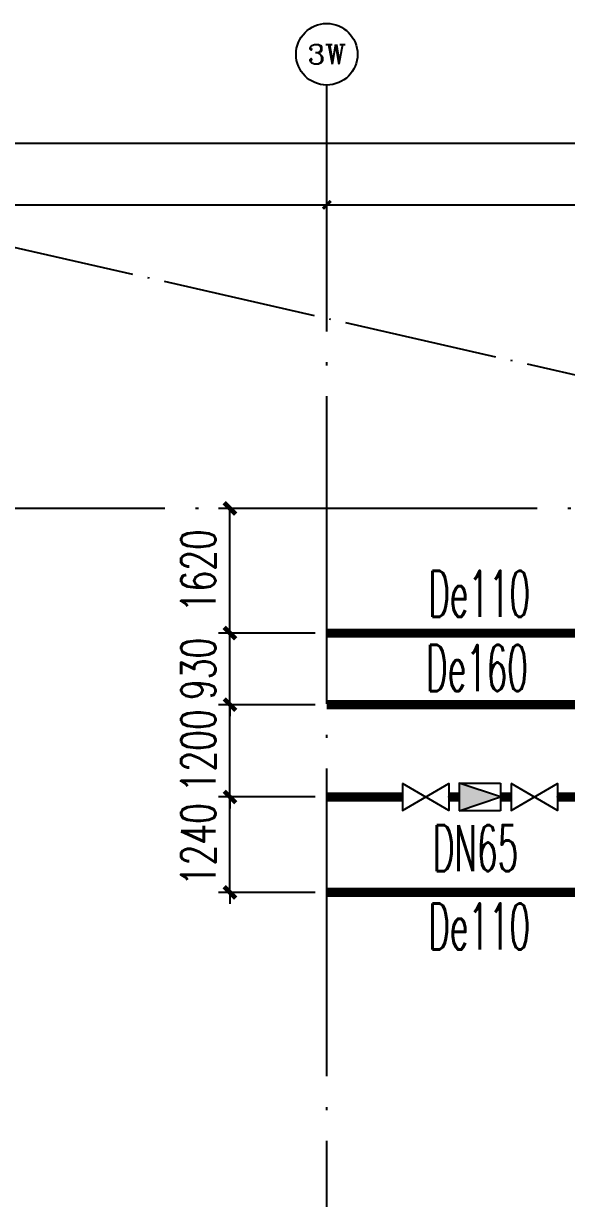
# Model space of a CAD drawing. Extents: x -452079 to 117456, y 3902 to 836955.
# Drawn here: x -307797 to -300737, y 611751 to 627024 of the extents above; entities that cross this region are included whole.
import ezdxf
from ezdxf.enums import TextEntityAlignment as Align

# ---------------------------------------------------------------- set-up
doc = ezdxf.new("R2010")
doc.units = 0
doc.header["$LTSCALE"] = 1000
doc.header["$MEASUREMENT"] = 0
doc.linetypes.add('DASH', pattern=[0.35, 0.25, -0.1])
doc.linetypes.add('DOTE', pattern=[2.42, 2, -0.2, 0.02, -0.2])
for name, color, linetype in [('A-AXIS-D', 1, 'Continuous'), ('A-AXIS-DOTE', 14, 'DOTE'), ('FM_ZF给水', 3, 'Continuous'), ('PUB_TEXT', 7, 'Continuous'), ('TEXT_污水', 2, 'Continuous'), ('TEXT_给水', 3, 'Continuous'), ('TWT_DIM', 3, 'Continuous'), ('WALL', 2, 'Continuous')]:
    doc.layers.add(name, color=color, linetype=linetype)
doc.layers.add('Gps-ZF污水', color=2, linetype='DASH', lineweight=60)
doc.layers.add('Gps-ZF给水', color=3, linetype='TG_J', lineweight=60)
doc.styles.add('_TCH_AXIS', font='COMPLEX', dxfattribs={"bigfont": 'GBCBIG'})
doc.styles.add('_TCH_DIM_T3', font='SIMPLEX', dxfattribs={"width": 0.705882, "bigfont": 'GBCBIG'})
doc.styles.add('_TWT_PIPEDN', font='SIMPLEX', dxfattribs={"width": 0.65, "height": 3.5, "bigfont": 'HZTXT'})
doc.styles.add('TG_LINETYPE', font='SIMPLEX', dxfattribs={"width": 0.8, "height": 3.5, "bigfont": 'HZTXT'})
doc.linetypes.add('TG_J', pattern='A,2,-0.3,["J",TG_LINETYPE,S=0.1,R=0,X=-0.23,Y=-0.15],0', length=2.3)
doc.dimstyles.new('_TCH_ARCH&&100', dxfattribs={"dimtxt": 297.5, "dimasz": 100, "dimexe": 100, "dimexo": 100, "dimgap": 126.25, "dimtad": 1, "dimdec": 0, "dimzin": 0, "dimdsep": 46, "dimtxsty": '_TCH_DIM_T3', "dimblk": 'ARCHTICK', "dimcen": 0.09, "dimclrt": 7, "dimazin": 2, "dimtfac": 1, "dimtdec": 0, "dimtix": 1, "dimtmove": 2, "dimatfit": 3, "dimfxl": 0, "dimtolj": 1, "dimtzin": 0, "dimarcsym": 0})
doc.dimstyles.new('_TCH_ARCH&&150', dxfattribs={"dimtxt": 446.25, "dimasz": 150, "dimexe": 150, "dimexo": 150, "dimgap": 189.375, "dimtad": 1, "dimdec": 0, "dimzin": 0, "dimdsep": 46, "dimtxsty": '_TCH_DIM_T3', "dimblk": 'ARCHTICK', "dimcen": 0.09, "dimclrt": 7, "dimazin": 2, "dimtfac": 1, "dimtdec": 0, "dimtix": 1, "dimtmove": 2, "dimatfit": 3, "dimfxl": 0, "dimtolj": 1, "dimtzin": 0, "dimarcsym": 0})

# ---------------------------------------------------------------- blocks, each defined once
blk = doc.blocks.new('_ArchTick')
at = {"color": 0, "linetype": 'ByBlock', "const_width": 0.4}
blk.add_lwpolyline([(-0.5, -0.5), (0.5, 0.5)], dxfattribs=at)
blk = doc.blocks.new('*D372')
at = {"layer": 'A-AXIS-D', "color": 0, "lineweight": -2, "transparency": 16777216}
for p, q in [((8518, 83886), (8518, 84744)), ((8518, 84644), (17518, 84644)), ((17518, 83886), (17518, 84744))]:
    blk.add_line(p, q, dxfattribs=at)
at = {"layer": 'A-AXIS-D', "color": 0, "lineweight": -2, "transparency": 16777216, "xscale": 100, "yscale": 100, "zscale": 100, "rotation": 180}
blk.add_blockref('_ArchTick', (8518, 84644), dxfattribs=at)
at = {"layer": 'A-AXIS-D', "color": 0, "lineweight": -2, "transparency": 16777216, "xscale": 100, "yscale": 100, "zscale": 100}
blk.add_blockref('_ArchTick', (17518, 84644), dxfattribs=at)
at = {"layer": 'A-AXIS-D', "color": 7, "transparency": 16777216, "insert": (13018, 84919), "char_height": 297.5, "attachment_point": 5, "style": '_TCH_DIM_T3'}
blk.add_mtext('\\A1;9000', dxfattribs=at)
blk = doc.blocks.new('*D373')
at = {"layer": 'A-AXIS-D', "color": 0, "lineweight": -2, "transparency": 16777216}
for p, q in [((17518, 83886), (17518, 84744)), ((17518, 84644), (26518, 84644)), ((26518, 83886), (26518, 84744))]:
    blk.add_line(p, q, dxfattribs=at)
at = {"layer": 'A-AXIS-D', "color": 0, "lineweight": -2, "transparency": 16777216, "xscale": 100, "yscale": 100, "zscale": 100, "rotation": 180}
blk.add_blockref('_ArchTick', (17518, 84644), dxfattribs=at)
at = {"layer": 'A-AXIS-D', "color": 0, "lineweight": -2, "transparency": 16777216, "xscale": 100, "yscale": 100, "zscale": 100}
blk.add_blockref('_ArchTick', (26518, 84644), dxfattribs=at)
at = {"layer": 'A-AXIS-D', "color": 7, "transparency": 16777216, "insert": (22018, 84919), "char_height": 297.5, "attachment_point": 5, "style": '_TCH_DIM_T3'}
blk.add_mtext('\\A1;9000', dxfattribs=at)
blk = doc.blocks.new('*D394')
at = {"layer": 'A-AXIS-D', "color": 0, "lineweight": -2, "transparency": 16777216}
for p, q in [((7618, 83986), (7618, 85544)), ((193318, 83986), (193318, 85544)), ((7618, 85444), (193318, 85444))]:
    blk.add_line(p, q, dxfattribs=at)
at = {"layer": 'A-AXIS-D', "color": 0, "lineweight": -2, "transparency": 16777216, "xscale": 100, "yscale": 100, "zscale": 100, "rotation": 180}
blk.add_blockref('_ArchTick', (7618, 85444), dxfattribs=at)
at = {"layer": 'A-AXIS-D', "color": 0, "lineweight": -2, "transparency": 16777216, "xscale": 100, "yscale": 100, "zscale": 100}
blk.add_blockref('_ArchTick', (193318, 85444), dxfattribs=at)
at = {"layer": 'A-AXIS-D', "color": 7, "transparency": 16777216, "insert": (100468, 85719), "char_height": 297.5, "attachment_point": 5, "style": '_TCH_DIM_T3'}
blk.add_mtext('\\A1;185700', dxfattribs=at)
blk = doc.blocks.new('$VALVE$00000295')
blk.add_lwpolyline([(-125.2, 72.3), (-125.2, -72.3), (125.2, 72.3), (125.2, -72.3), (-125.2, 72.3)])
for p in [(-125.2, 0), (125.2, 0)]:
    blk.add_point(p)
blk = doc.blocks.new('$VALVE$00000752')
for p, q in [((-112.5, 75), (112.5, 75)), ((112.5, 75), (112.5, -75)), ((112.5, -75), (-112.5, -75))]:
    blk.add_line(p, q)
blk.add_lwpolyline([(-112.5, -75), (112.5, 0), (-112.5, 75)], close=True)
for p in [(-112.5, 0), (112.5, 0)]:
    blk.add_point(p)
blk.add_solid([(-112.5, 75), (112.5, 0), (-112.5, -75)])
blk = doc.blocks.new('*D518')
at = {"layer": 'TWT_DIM', "color": 0, "lineweight": -2, "transparency": 16777216}
for p, q in [((-305113, 616970), (-305113, 617120)), ((-304004, 616970), (-305263, 616970)), ((-305113, 615730), (-305113, 616970)), ((-304004, 615730), (-305263, 615730)), ((-305113, 615730), (-305113, 615580))]:
    blk.add_line(p, q, dxfattribs=at)
at = {"layer": 'TWT_DIM', "color": 0, "lineweight": -2, "transparency": 16777216, "xscale": 150, "yscale": 150, "zscale": 150}
for p, rotation in [((-305113, 616970), 270), ((-305113, 615730), 90)]:
    blk.add_blockref('_ArchTick', p, dxfattribs=dict(at, rotation=rotation))
at = {"layer": 'TWT_DIM', "color": 7, "transparency": 16777216, "insert": (-305525, 616350), "char_height": 446.2, "attachment_point": 5, "rotation": 90, "style": '_TCH_DIM_T3'}
blk.add_mtext('\\A1;1240', dxfattribs=at)
blk = doc.blocks.new('*D519')
at = {"layer": 'TWT_DIM', "color": 0, "lineweight": -2, "transparency": 16777216}
for p, q in [((-305113, 618170), (-305113, 618320)), ((-304004, 618170), (-305263, 618170)), ((-305113, 616970), (-305113, 618170)), ((-304004, 616970), (-305263, 616970)), ((-305113, 616970), (-305113, 616820))]:
    blk.add_line(p, q, dxfattribs=at)
at = {"layer": 'TWT_DIM', "color": 0, "lineweight": -2, "transparency": 16777216, "xscale": 150, "yscale": 150, "zscale": 150}
for p, rotation in [((-305113, 618170), 270), ((-305113, 616970), 90)]:
    blk.add_blockref('_ArchTick', p, dxfattribs=dict(at, rotation=rotation))
at = {"layer": 'TWT_DIM', "color": 7, "transparency": 16777216, "insert": (-305525, 617570), "char_height": 446.2, "attachment_point": 5, "rotation": 90, "style": '_TCH_DIM_T3'}
blk.add_mtext('\\A1;1200', dxfattribs=at)
blk = doc.blocks.new('*D520')
at = {"layer": 'TWT_DIM', "color": 0, "lineweight": -2, "transparency": 16777216}
for p, q in [((-305113, 619100), (-305113, 619250)), ((-304004, 619100), (-305263, 619100)), ((-305113, 618170), (-305113, 619100)), ((-304004, 618170), (-305263, 618170)), ((-305113, 618170), (-305113, 618020))]:
    blk.add_line(p, q, dxfattribs=at)
at = {"layer": 'TWT_DIM', "color": 0, "lineweight": -2, "transparency": 16777216, "xscale": 150, "yscale": 150, "zscale": 150}
for p, rotation in [((-305113, 619100), 270), ((-305113, 618170), 90)]:
    blk.add_blockref('_ArchTick', p, dxfattribs=dict(at, rotation=rotation))
at = {"layer": 'TWT_DIM', "color": 7, "transparency": 16777216, "insert": (-305525, 618635), "char_height": 446.2, "attachment_point": 5, "rotation": 90, "style": '_TCH_DIM_T3'}
blk.add_mtext('\\A1;930', dxfattribs=at)
blk = doc.blocks.new('*D521')
at = {"layer": 'TWT_DIM', "color": 0, "lineweight": -2, "transparency": 16777216}
for p, q in [((-304004, 620720), (-305263, 620720)), ((-305113, 619100), (-305113, 620720)), ((-304004, 619100), (-305263, 619100))]:
    blk.add_line(p, q, dxfattribs=at)
at = {"layer": 'TWT_DIM', "color": 0, "lineweight": -2, "transparency": 16777216, "xscale": 150, "yscale": 150, "zscale": 150}
for p, rotation in [((-305113, 620720), 90), ((-305113, 619100), 270)]:
    blk.add_blockref('_ArchTick', p, dxfattribs=dict(at, rotation=rotation))
at = {"layer": 'TWT_DIM', "color": 7, "transparency": 16777216, "insert": (-305525, 619910), "char_height": 446.2, "attachment_point": 5, "rotation": 90, "style": '_TCH_DIM_T3'}
blk.add_mtext('\\A1;1620', dxfattribs=at)
blk = doc.blocks.new('A$C515E426B')
at = {"layer": 'A-AXIS-D'}
blk.add_circle((17518.2, 86600), 400, dxfattribs=at)
at = {"layer": 'A-AXIS-DOTE', "color": 8, "ltscale": 2}
for p, q in [((17518.2, 716), (17518.2, 86200)), ((199332.4, 80696), (3362.4, 80696))]:
    blk.add_line(p, q, dxfattribs=at)
at = {"layer": 'A-AXIS-DOTE', "color": 8}
blk.add_line((13043.3, 84186.1), (26618.2, 81096), dxfattribs=at)
at = {"layer": 'PUB_TEXT', "style": '_TCH_AXIS'}
blk.add_text('3W', height=255.29, dxfattribs=at).set_placement((17269, 86472.4), (17767.4, 86472.4), align=Align.FIT)
at = {"layer": 'A-AXIS-D'}
for base, p1, p2, picture, middle in [((193318.2, 85443.8), (7618.2, 83885.8), (193318.2, 83885.8), '*D394', (100468.2, 85718.8)), ((17518.2, 84643.8), (8518.2, 83785.8), (17518.2, 83785.8), '*D372', (13018.2, 84918.8)), ((26518.2, 84643.8), (17518.2, 83785.8), (26518.2, 83785.8), '*D373', (22018.2, 84918.8))]:
    dim = blk.add_linear_dim(base=base, p1=p1, p2=p2, angle=0, dimstyle='_TCH_ARCH&&100', override={"dimgap": 0}, dxfattribs=at)
    dim.commit()
    dim.dimension.update_dxf_attribs({"geometry": picture, "text_midpoint": middle, "dimtype": 161})

msp = doc.modelspace()

# ---------------------------------------------------------------- linework, layer by layer
at = {"layer": 'Gps-ZF污水', "const_width": 120}
for points in [[(-296041.65, 619100), (-303854.18, 619100)], [(-303854.18, 618170), (-296833.83, 618170)], [(-297175.28, 615730), (-303854.18, 615730)]]:
    msp.add_lwpolyline(points, dxfattribs=at)
at = {"layer": 'Gps-ZF给水', "const_width": 120}
for points in [[(-303854.18, 616970), (-302869.24, 616970)], [(-302268.32, 616970), (-302134.18, 616970)], [(-301594.18, 616970), (-301456.35, 616970)], [(-300855.42, 616970), (-296916.18, 616970)]]:
    msp.add_lwpolyline(points, dxfattribs=at)

# ---------------------------------------------------------------- block references
at = {"layer": 'FM_ZF给水', "xscale": 2.4, "yscale": 2.4, "zscale": 2.4}
for name, p in [('$VALVE$00000295', (-302568.78, 616970)), ('$VALVE$00000752', (-301864.18, 616970)), ('$VALVE$00000295', (-301155.88, 616970))]:
    msp.add_blockref(name, p, dxfattribs=at)
at = {"layer": 'WALL'}
msp.add_blockref('A$C515E426B', (-321372.36, 540023.96), dxfattribs=at)

# ---------------------------------------------------------------- texts
at = {"layer": 'TEXT_污水', "style": '_TWT_PIPEDN', "width": 0.52}
for s, p in [('De110', (-302534.32, 619311.49)), ('De160', (-302564.04, 618346.96)), ('De110', (-302534.32, 614987.51))]:
    msp.add_text(s, height=600, dxfattribs=at).set_placement(p)
at = {"layer": 'TEXT_给水', "style": '_TWT_PIPEDN', "width": 0.52}
msp.add_text('DN65', height=600, dxfattribs=at).set_placement((-302474.89, 616005.73))

# ---------------------------------------------------------------- dimensions: what is measured, and where the dimension line sits
at = {"layer": 'TWT_DIM'}
for p1, p2, picture, middle in [((-303854.18, 619100), (-303854.18, 620720), '*D521', (-305525.13, 619910)), ((-303854.18, 618170), (-303854.18, 619100), '*D520', (-305525.13, 618635)), ((-303854.18, 616970), (-303854.18, 618170), '*D519', (-305525.13, 617570)), ((-303854.18, 615730), (-303854.18, 616970), '*D518', (-305525.13, 616350))]:
    dim = msp.add_aligned_dim(p1=p1, p2=p2, distance=1258.44, dimstyle='_TCH_ARCH&&150', dxfattribs=at)
    dim.commit()
    dim.dimension.update_dxf_attribs({"geometry": picture, "text_midpoint": middle})

doc.saveas('drawing.dxf')
